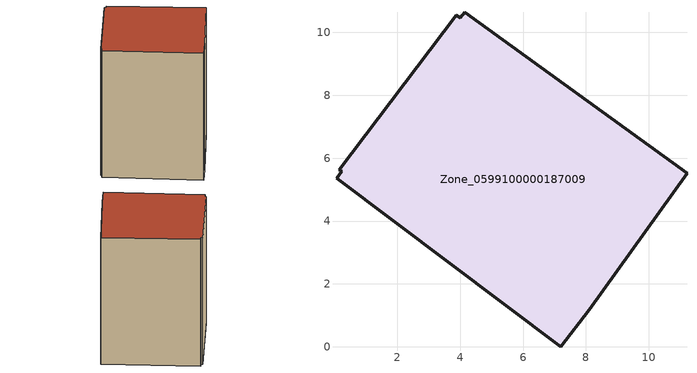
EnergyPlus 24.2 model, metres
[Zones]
Zone_0599100000187009
 floor ground (C_G): 3.88,10.55 4,10.46 4.14,10.64 11.22,5.53 8.1,1.19 7.21,0 0.07,5.37 0.23,5.58 0.16,5.63 z0
 wall outside (C_F): 4,10.46 3.88,10.55 0.16,5.63 0.23,5.58 0.07,5.37 7.21,0 8.1,1.19 11.22,5.53 4.14,10.64 4,10.46 z0:13.68
 roof outside (C_R): 11.22,5.53 4.14,10.64 4,10.46 3.88,10.55 0.16,5.63 0.23,5.58 0.07,5.37 7.21,0 8.1,1.19 z13.68
[BUILDING]
Pand.0599100000187009: North Axis=0; Terrain=City; Loads Convergence Tolerance Value=0.04; Temperature Convergence Tolerance Value=0.4; Solar Distribution=FullExterior; Maximum Number of Warmup Days=25; Minimum Number of Warmup Days=1
[Site:Location]
Rotterdam.The.Hague.AP_ZH_NLD Design_Conditions: Latitude=51.96; Longitude=4.45; Time Zone=1; Elevation=-4.5
[SITE:GROUNDTEMPERATURE:BUILDINGSURFACE]
18, 18, 18, 18, 18, 18, 18, 18, 18, 18, 18, 18
[MATERIAL] Thermal Absorptance=0.9; Solar Absorptance=0.7; Visible Absorptance=0.7
Name | Roughness | Thickness | Conductivity | Density | Specific Heat
G.TI.1946 | MediumSmooth | 0.15 | 1 | 540 | 1210
F.TI.1946 | Rough | 0.3 | 0.857143 | 1920 | 840
R.TI.1946 | MediumRough | 0.2 | 0.1 | 1500 | 1000
[CONSTRUCTION]
C_G: G.TI.1946
C_F: F.TI.1946
C_R: R.TI.1946
[ZONE]
Zone_0599100000187009: Type=1; Multiplier=1; Ceiling Height=Autocalculate; Volume=Autocalculate; Floor Area=autocalculate; Part of Total Floor Area=Yes
[ZONEINFILTRATION:DESIGNFLOWRATE]
Infil_Zone_0599100000187009: Zone or ZoneList or Space or SpaceList=Zone_0599100000187009; Schedule=AlwaysOn; Design Flow Rate Calculation Method=Flow/Area; Flow Rate per Floor Area=0.003; Constant Term Coefficient=1; Temperature Term Coefficient=0; Velocity Term Coefficient=0; Velocity Squared Term Coefficient=0
[HVACTEMPLATE:ZONE:IDEALLOADSAIRSYSTEM]
Zone_0599100000187009: Maximum Heating Supply Air Temperature=50; Minimum Cooling Supply Air Temperature=13; Maximum Heating Supply Air Humidity Ratio=0.0156; Minimum Cooling Supply Air Humidity Ratio=0.0077; Heating Limit=NoLimit; Cooling Limit=NoLimit; Dehumidification Control Type=ConstantSensibleHeatRatio; Cooling Sensible Heat Ratio=0.7; Dehumidification Setpoint=60; Humidification Control Type=None; Humidification Setpoint=30; Outdoor Air Method=None; Outdoor Air Flow Rate per Person=0.00944; Outdoor Air Flow Rate per Zone Floor Area=0; Outdoor Air Flow Rate per Zone=0; Demand Controlled Ventilation Type=None; Outdoor Air Economizer Type=NoEconomizer; Heat Recovery Type=None; Sensible Heat Recovery Effectiveness=0.7; Latent Heat Recovery Effectiveness=0.65
[ZONECONTROL:THERMOSTAT]
ThermostatControl_Zone_0599100000187009: Zone or ZoneList=Zone_0599100000187009; Control Type Schedule=DualSetpointControlType; Control 1=Thermostat_Zone_0599100000187009; Temperature Difference Between Cutout And Setpoint=0
[THERMOSTATSETPOINT:DUALSETPOINT]
Thermostat_Zone_0599100000187009: Heating Setpoint Temperature Schedule=HeatingSetpoint_Zone_0599100000187009; Cooling Setpoint Temperature Schedule=CoolingSetpoint_Zone_0599100000187009
[SCHEDULE:COMPACT]
HeatingSetpoint_Zone_0599100000187009: Through: 12/31, For: AllDays, Until: 24:00, 21
CoolingSetpoint_Zone_0599100000187009: Through: 12/31, For: AllDays, Until: 24:00, 24
DualSetpointControlType: Through: 12/31, For: AllDays, Until: 24:00, 4
AlwaysOn: Through: 12/31, For: AllDays, Until: 24:00, 1
